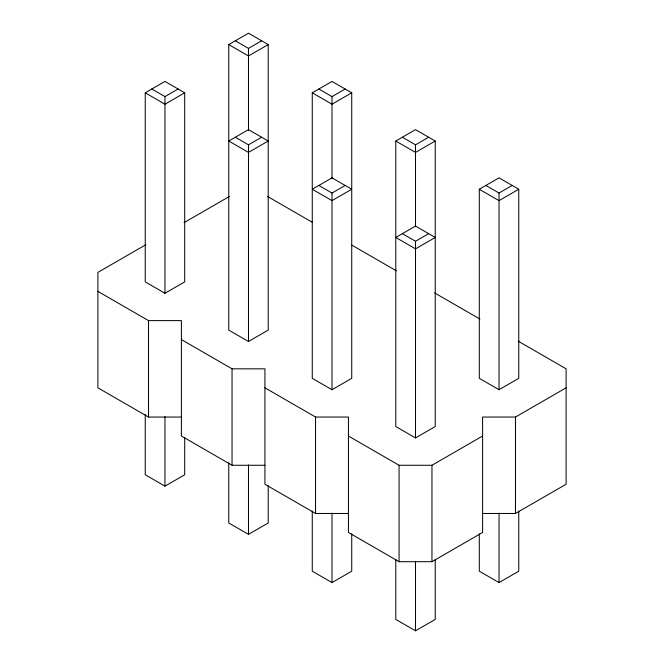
<?xml version="1.0" encoding="UTF-8"?>
<svg xmlns="http://www.w3.org/2000/svg" width="664" height="664" viewBox="0 0 664 664"><rect width="100%" height="100%" fill="white"/><g stroke="black" fill="none" stroke-linecap="round" stroke-linejoin="round"><path stroke-width="1" d="M145.242 92.811L164.971 81.415L184.7 92.811L184.7 281.885L164.971 293.272L145.242 281.885L145.242 92.811L164.971 104.198L184.7 92.811M228.756 44.588L248.485 33.2L268.214 44.588L268.214 330.099L248.485 341.495L228.756 330.099L228.756 44.588L248.485 55.983L268.214 44.588M151.815 89.009L164.971 96.604L178.118 89.009M235.33 40.794L248.485 48.389L261.633 40.794M312.271 92.811L332 81.415L351.729 92.811L351.729 378.322L332 389.71L312.271 378.322L312.271 92.811L332 104.198L351.729 92.811M235.33 137.232L248.485 144.818L261.633 137.232M318.844 89.009L332 96.604L345.156 89.009M145.864 244.701L97.89 272.389L97.89 387.809L148.528 417.05L181.405 417.05M184.069 222.639L229.379 196.478M395.786 141.025L415.515 129.638L435.244 141.025L435.244 426.537L415.515 437.925L395.786 426.537L395.786 141.025L415.515 152.413L435.244 141.025M318.844 185.447L332 193.041L345.156 185.447M402.367 137.232L415.515 144.818L428.67 137.232M479.3 189.24L499.029 177.852L518.758 189.24L518.758 378.322L499.029 389.71L479.3 378.322L479.3 189.24L499.029 200.636L518.758 189.24M402.367 233.662L415.515 241.256L428.67 233.662M485.882 185.447L499.029 193.041L512.185 185.447M145.242 414.61L145.242 474.76L164.971 486.148L184.7 474.76L184.7 437.427M228.756 462.833L228.756 522.975L248.485 534.362L268.214 522.975L268.214 485.641M348.442 436.032L399.072 465.265L431.957 465.265L482.595 436.032M264.928 387.809L315.558 417.042L348.442 417.042L348.442 532.462L399.072 561.702L431.957 561.702L482.595 532.462L482.595 417.042L515.471 417.042L566.11 387.809M312.271 511.048L312.271 571.189L332 582.585L351.729 571.189L351.729 533.864M482.595 513.479L515.471 513.479L566.11 484.247L566.11 368.827L518.136 341.13M395.786 559.271L395.786 619.412L415.515 630.8L435.244 619.412L435.244 559.271M479.3 533.864L479.3 571.189L499.029 582.585L518.758 571.189L518.758 511.048M97.89 291.38L148.528 320.612L181.405 320.612L181.405 436.032L232.043 465.265L264.928 465.265M181.405 339.594L232.043 368.827L264.928 368.827L264.928 484.247L315.558 513.479L348.442 513.479M267.592 196.478L312.005 222.125M351.995 245.207L396.408 270.854M434.621 292.915L479.931 319.069M515.471 417.042L515.471 513.479M499.029 193.041L499.029 389.71M499.029 513.106L499.029 582.585M431.957 465.265L431.957 561.702M415.515 144.818L415.515 226.806M415.515 241.256L415.515 437.925M415.515 561.321L415.515 630.8M399.072 465.265L399.072 561.702M332 96.604L332 178.591M332 193.041L332 389.71M332 513.106L332 582.585M315.558 417.042L315.558 513.479M248.485 48.389L248.485 130.368M248.485 144.818L248.485 341.495M248.485 464.891L248.485 534.362M232.043 368.827L232.043 465.265M164.971 96.604L164.971 293.272M164.971 416.668L164.971 486.148M148.528 320.612L148.528 417.05M248.485 129.638L228.756 141.025L248.485 152.413L268.214 141.025L248.485 129.638M332 177.852L312.271 189.24L332 200.636L351.729 189.24L332 177.852M415.515 226.067L395.786 237.463L415.515 248.851L435.244 237.463L415.515 226.067"/></g></svg>
